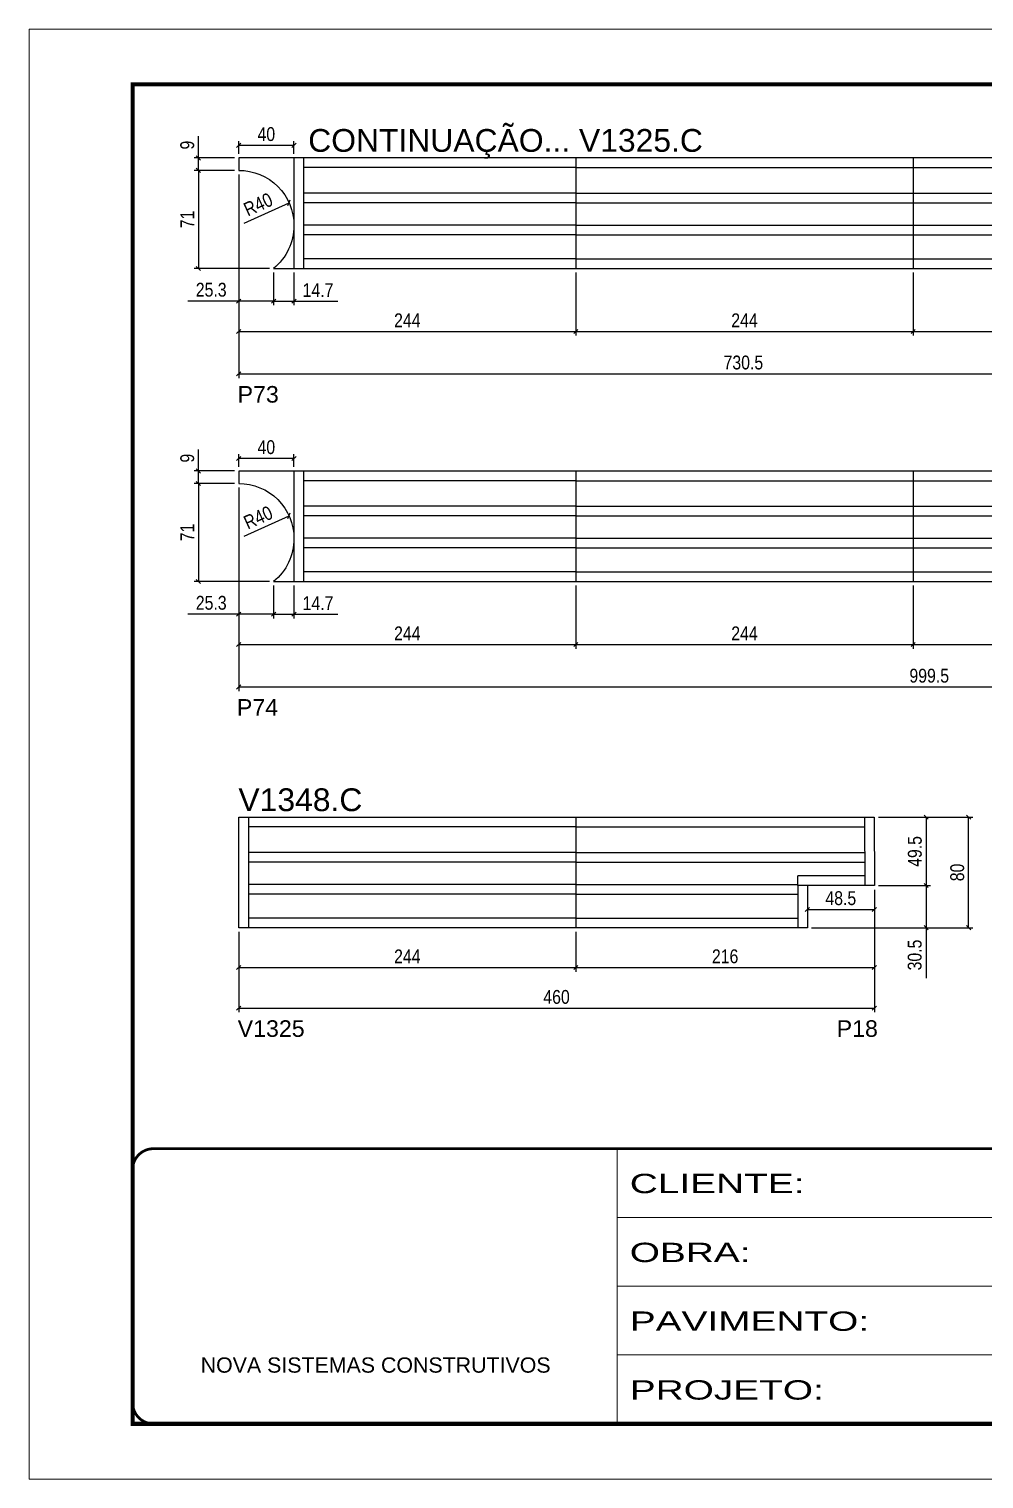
# Model space of a CAD drawing. Extents: x -4041 to 8212, y 239 to 4735.
# Drawn here: x 3557 to 4248, y 1388 to 2438 of the extents above; entities that cross this region are included whole.
import ezdxf

# ---------------------------------------------------------------- set-up
doc = ezdxf.new("R2010")
doc.units = 0
doc.linetypes.add('CONTINUO', pattern=[0])
doc.linetypes.add('DASHED', pattern=[0.75, 0.5, -0.25])
for name, color, linetype in [('5', 5, 'Continuous'), ('COTA', 241, 'Continuous'), ('NOMENCLATURA', 7, 'Continuous'), ('Painéis', 200, 'Continuous'), ('SARR_2.2x7', 40, 'Continuous')]:
    doc.layers.add(name, color=color, linetype=linetype)
doc.layers.add('Folhas', color=255, linetype='Continuous', lineweight=9)
doc.layers.add('SARRAFO DE PRESSAO', color=251, linetype='DASHED', lineweight=9)
doc.styles.add('ARIAL', font='arial.ttf')
doc.styles.add('COTA TECNICA', font='techl___.ttf', dxfattribs={"height": 10})
doc.styles.get("Standard").update_dxf_attribs({"font": 'arial.ttf'})
doc.styles.add('Tecnologia', font='')
doc.styles.get('Tecnologia').set_extended_font_data('Forgotten Futurist')
doc.dimstyles.new('PAINEL', dxfattribs={"dimtxt": 10, "dimasz": 3, "dimexe": 3, "dimexo": 3, "dimgap": 3, "dimtad": 1, "dimdec": 1, "dimzin": 12, "dimdsep": 46, "dimtxsty": 'COTA TECNICA', "dimblk1": 'OBLIQUE', "dimblk2": 'OBLIQUE', "dimsah": 1, "dimcen": 0.9, "dimclrd": 4, "dimclre": 4, "dimclrt": 240, "dimadec": 1, "dimazin": 3, "dimtfac": 1, "dimtdec": 1, "dimtmove": 0, "dimatfit": 3, "dimfxl": 1, "dimtolj": 1, "dimtzin": 12, "dimarcsym": 0})

# ---------------------------------------------------------------- blocks, each defined once
blk = doc.blocks.new('9999999999')
at = {"color": 30, "linetype": 'CONTINUO'}
for p, q in [((98564.6, 34230.2), (98564.6, 34429.4)), ((98564.6, 34379.6), (99584, 34379.6)), ((98564.6, 34329.8), (99488, 34329.8)), ((98564.6, 34280), (99488, 34280))]:
    blk.add_line(p, q, dxfattribs=at)
at = {"color": 30, "linetype": 'CONTINUO', "const_width": 2}
blk.add_lwpolyline([(99584, 34230.2), (99584, 34414.4, 0.414214), (99569, 34429.4), (98229, 34429.4, 0.414214), (98214, 34414.4), (98214, 34245.2, 0.414214), (98229, 34230.2), (99584, 34230.2)], format="xyb", dxfattribs=at)
at = {"layer": 'Folhas'}
blk.add_lwpolyline([(98139, 34190.2), (99624, 34190.2), (99624, 35240.2), (98139, 35240.2)], close=True, dxfattribs=at)
at = {"layer": 'Folhas', "color": 30, "const_width": 3}
blk.add_lwpolyline([(98214, 34230.2), (99584, 34230.2), (99584, 35200.2), (98214, 35200.2)], close=True, dxfattribs=at)
at = {"color": 7, "linetype": 'Continuous', "ltscale": 5, "style": 'ARIAL'}
blk.add_text('NOVA SISTEMAS CONSTRUTIVOS', height=11.059, dxfattribs=at).set_placement((98263.2, 34267.2))
at = {"layer": 'Folhas', "color": 7, "style": 'Tecnologia', "width": 1.5}
for s, p in [('CLIENTE:', (98573.7, 34397.2)), ('OBRA:', (98573.7, 34347.3)), ('PAVIMENTO:', (98573.7, 34297.5)), ('PROJETO:', (98573.7, 34247.7))]:
    blk.add_text(s, height=14, dxfattribs=at).set_placement(p)
blk = doc.blocks.new('_Oblique')
at = {"color": 0, "linetype": 'ByBlock', "lineweight": -2}
blk.add_line((-0.5, -0.5), (0.5, 0.5), dxfattribs=at)
blk = doc.blocks.new('*D305')
at = {"layer": 'COTA', "color": 4, "lineweight": -2, "transparency": 16777216}
for p, q in [((3709, 2347.7), (3709, 2356.8)), ((3749, 2353.8), (3709, 2353.8)), ((3749, 2347.7), (3749, 2356.8))]:
    blk.add_line(p, q, dxfattribs=at)
at = {"layer": 'Defpoints', "color": 0, "transparency": 16777216}
for p in [(3709, 2353.8), (3709, 2344.7), (3749, 2344.7)]:
    blk.add_point(p, dxfattribs=at)
at = {"layer": 'COTA', "color": 4, "lineweight": -2, "transparency": 16777216, "xscale": 3, "yscale": 3, "zscale": 3, "rotation": 180}
blk.add_blockref('_Oblique', (3709, 2353.8), dxfattribs=at)
at = {"layer": 'COTA', "color": 4, "lineweight": -2, "transparency": 16777216, "xscale": 3, "yscale": 3, "zscale": 3}
blk.add_blockref('_Oblique', (3749, 2353.8), dxfattribs=at)
at = {"layer": 'COTA', "color": 240, "transparency": 16777216, "insert": (3729, 2361.9), "char_height": 10, "attachment_point": 5, "style": 'COTA TECNICA'}
blk.add_mtext('\\A1;40', dxfattribs=at)
blk = doc.blocks.new('*D306')
at = {"layer": 'COTA', "color": 4, "lineweight": -2, "transparency": 16777216}
for p, q in [((3709, 2332.7), (3709, 2216)), ((3953, 2261.7), (3953, 2216)), ((3709, 2219), (3953, 2219))]:
    blk.add_line(p, q, dxfattribs=at)
at = {"layer": 'Defpoints', "color": 0, "transparency": 16777216}
for p in [(3709, 2335.7), (3953, 2264.7), (3953, 2219)]:
    blk.add_point(p, dxfattribs=at)
at = {"layer": 'COTA', "color": 4, "lineweight": -2, "transparency": 16777216, "xscale": 3, "yscale": 3, "zscale": 3, "rotation": 180}
blk.add_blockref('_Oblique', (3709, 2219), dxfattribs=at)
at = {"layer": 'COTA', "color": 4, "lineweight": -2, "transparency": 16777216, "xscale": 3, "yscale": 3, "zscale": 3}
blk.add_blockref('_Oblique', (3953, 2219), dxfattribs=at)
at = {"layer": 'COTA', "color": 240, "transparency": 16777216, "insert": (3831, 2227.1), "char_height": 10, "attachment_point": 5, "style": 'COTA TECNICA'}
blk.add_mtext('\\A1;244', dxfattribs=at)
blk = doc.blocks.new('*D307')
at = {"layer": 'COTA', "color": 4, "lineweight": -2, "transparency": 16777216}
for p, q in [((3953, 2261.7), (3953, 2216)), ((4197, 2261.7), (4197, 2216)), ((3953, 2219), (4197, 2219))]:
    blk.add_line(p, q, dxfattribs=at)
at = {"layer": 'Defpoints', "color": 0, "transparency": 16777216}
for p in [(3953, 2264.7), (4197, 2264.7), (4197, 2219)]:
    blk.add_point(p, dxfattribs=at)
at = {"layer": 'COTA', "color": 4, "lineweight": -2, "transparency": 16777216, "xscale": 3, "yscale": 3, "zscale": 3, "rotation": 180}
blk.add_blockref('_Oblique', (3953, 2219), dxfattribs=at)
at = {"layer": 'COTA', "color": 4, "lineweight": -2, "transparency": 16777216, "xscale": 3, "yscale": 3, "zscale": 3}
blk.add_blockref('_Oblique', (4197, 2219), dxfattribs=at)
at = {"layer": 'COTA', "color": 240, "transparency": 16777216, "insert": (4075, 2227.1), "char_height": 10, "attachment_point": 5, "style": 'COTA TECNICA'}
blk.add_mtext('\\A1;244', dxfattribs=at)
blk = doc.blocks.new('*D308')
at = {"layer": 'COTA', "color": 4, "lineweight": -2, "transparency": 16777216}
for p, q in [((4439.5, 2332.7), (4439.5, 2216)), ((4197, 2261.7), (4197, 2216)), ((4197, 2219), (4439.5, 2219))]:
    blk.add_line(p, q, dxfattribs=at)
at = {"layer": 'Defpoints', "color": 0, "transparency": 16777216}
for p in [(4439.5, 2335.7), (4197, 2264.7), (4439.5, 2219)]:
    blk.add_point(p, dxfattribs=at)
at = {"layer": 'COTA', "color": 4, "lineweight": -2, "transparency": 16777216, "xscale": 3, "yscale": 3, "zscale": 3, "rotation": 180}
blk.add_blockref('_Oblique', (4197, 2219), dxfattribs=at)
at = {"layer": 'COTA', "color": 4, "lineweight": -2, "transparency": 16777216, "xscale": 3, "yscale": 3, "zscale": 3}
blk.add_blockref('_Oblique', (4439.5, 2219), dxfattribs=at)
at = {"layer": 'COTA', "color": 240, "transparency": 16777216, "insert": (4318.2, 2227.1), "char_height": 10, "attachment_point": 5, "style": 'COTA TECNICA'}
blk.add_mtext('\\A1;242.5', dxfattribs=at)
blk = doc.blocks.new('*D309')
at = {"layer": 'COTA', "color": 4, "lineweight": -2, "transparency": 16777216}
for p, q in [((3709, 2332.7), (3709, 2185.3)), ((4439.5, 2332.7), (4439.5, 2185.3)), ((3709, 2188.3), (4439.5, 2188.3))]:
    blk.add_line(p, q, dxfattribs=at)
at = {"layer": 'Defpoints', "color": 0, "transparency": 16777216}
for p in [(3709, 2335.7), (4439.5, 2335.7), (4439.5, 2188.3)]:
    blk.add_point(p, dxfattribs=at)
at = {"layer": 'COTA', "color": 4, "lineweight": -2, "transparency": 16777216, "xscale": 3, "yscale": 3, "zscale": 3, "rotation": 180}
blk.add_blockref('_Oblique', (3709, 2188.3), dxfattribs=at)
at = {"layer": 'COTA', "color": 4, "lineweight": -2, "transparency": 16777216, "xscale": 3, "yscale": 3, "zscale": 3}
blk.add_blockref('_Oblique', (4439.5, 2188.3), dxfattribs=at)
at = {"layer": 'COTA', "color": 240, "transparency": 16777216, "insert": (4074.2, 2196.5), "char_height": 10, "attachment_point": 5, "style": 'COTA TECNICA'}
blk.add_mtext('\\A1;730.5', dxfattribs=at)
blk = doc.blocks.new('*D310')
at = {"layer": 'COTA', "color": 4, "lineweight": -2, "transparency": 16777216}
for p, q in [((3679.8, 2344.7), (3679.8, 2360.4)), ((3706, 2344.7), (3676.8, 2344.7)), ((3679.8, 2335.7), (3679.8, 2344.7)), ((3706, 2335.7), (3676.8, 2335.7))]:
    blk.add_line(p, q, dxfattribs=at)
at = {"layer": 'Defpoints', "color": 0, "transparency": 16777216}
for p in [(3679.8, 2344.7), (3709, 2344.7), (3709, 2335.7)]:
    blk.add_point(p, dxfattribs=at)
at = {"layer": 'COTA', "color": 4, "lineweight": -2, "transparency": 16777216, "xscale": 3, "yscale": 3, "zscale": 3}
for p, rotation in [((3679.8, 2344.7), 90), ((3679.8, 2335.7), 270)]:
    blk.add_blockref('_Oblique', p, dxfattribs=dict(at, rotation=rotation))
at = {"layer": 'COTA', "color": 240, "transparency": 16777216, "insert": (3671.8, 2354), "char_height": 10, "attachment_point": 5, "rotation": 90, "style": 'COTA TECNICA'}
blk.add_mtext('\\A1;9', dxfattribs=at)
blk = doc.blocks.new('*D311')
at = {"layer": 'COTA', "color": 4, "lineweight": -2, "transparency": 16777216}
for p, q in [((3706, 2335.7), (3676.8, 2335.7)), ((3679.8, 2335.7), (3679.8, 2264.7)), ((3731.3, 2264.7), (3676.8, 2264.7))]:
    blk.add_line(p, q, dxfattribs=at)
at = {"layer": 'Defpoints', "color": 0, "transparency": 16777216}
for p in [(3709, 2335.7), (3679.8, 2264.7), (3734.3, 2264.7)]:
    blk.add_point(p, dxfattribs=at)
at = {"layer": 'COTA', "color": 4, "lineweight": -2, "transparency": 16777216, "xscale": 3, "yscale": 3, "zscale": 3}
for p, rotation in [((3679.8, 2335.7), 90), ((3679.8, 2264.7), 270)]:
    blk.add_blockref('_Oblique', p, dxfattribs=dict(at, rotation=rotation))
at = {"layer": 'COTA', "color": 240, "transparency": 16777216, "insert": (3671.8, 2300.2), "char_height": 10, "attachment_point": 5, "rotation": 90, "style": 'COTA TECNICA'}
blk.add_mtext('\\A1;71', dxfattribs=at)
blk = doc.blocks.new('*D312')
at = {"layer": 'COTA', "color": 4, "lineweight": -2, "transparency": 16777216}
blk.add_line((3713, 2297.5), (3745.4, 2312.3), dxfattribs=at)
at = {"layer": 'Defpoints', "color": 0, "transparency": 16777216}
for p in [(3745.4, 2312.3), (3709, 2295.7)]:
    blk.add_point(p, dxfattribs=at)
at = {"layer": 'COTA', "color": 4, "lineweight": -2, "transparency": 16777216, "xscale": 3, "yscale": 3, "zscale": 3, "rotation": 24.51304986994682}
blk.add_blockref('_Oblique', (3745.4, 2312.3), dxfattribs=at)
at = {"layer": 'COTA', "color": 240, "transparency": 16777216, "insert": (3723.1, 2311), "char_height": 10, "attachment_point": 5, "rotation": 24.513, "style": 'COTA TECNICA'}
blk.add_mtext('\\A1;R40', dxfattribs=at)
blk = doc.blocks.new('*D318')
at = {"layer": 'COTA', "color": 4, "lineweight": -2, "transparency": 16777216}
for p, q in [((3709, 2332.7), (3709, 2238)), ((3734.3, 2261.7), (3734.3, 2238)), ((3709, 2241), (3672.3, 2241)), ((3734.3, 2241), (3709, 2241))]:
    blk.add_line(p, q, dxfattribs=at)
at = {"layer": 'Defpoints', "color": 0, "transparency": 16777216}
for p in [(3709, 2335.7), (3734.3, 2264.7), (3709, 2241)]:
    blk.add_point(p, dxfattribs=at)
at = {"layer": 'COTA', "color": 4, "lineweight": -2, "transparency": 16777216, "xscale": 3, "yscale": 3, "zscale": 3, "rotation": 180}
blk.add_blockref('_Oblique', (3709, 2241), dxfattribs=at)
at = {"layer": 'COTA', "color": 4, "lineweight": -2, "transparency": 16777216, "xscale": 3, "yscale": 3, "zscale": 3}
blk.add_blockref('_Oblique', (3734.3, 2241), dxfattribs=at)
at = {"layer": 'COTA', "color": 240, "transparency": 16777216, "insert": (3689.1, 2249.2), "char_height": 10, "attachment_point": 5, "style": 'COTA TECNICA'}
blk.add_mtext('\\A1;25.3', dxfattribs=at)
blk = doc.blocks.new('*D319')
at = {"layer": 'COTA', "color": 4, "lineweight": -2, "transparency": 16777216}
for p, q in [((3734.3, 2261.7), (3734.3, 2238)), ((3749, 2261.7), (3749, 2238)), ((3734.3, 2241), (3749, 2241)), ((3749, 2241), (3780.8, 2241))]:
    blk.add_line(p, q, dxfattribs=at)
at = {"layer": 'Defpoints', "color": 0, "transparency": 16777216}
for p in [(3734.3, 2264.7), (3749, 2264.7), (3749, 2241)]:
    blk.add_point(p, dxfattribs=at)
at = {"layer": 'COTA', "color": 4, "lineweight": -2, "transparency": 16777216, "xscale": 3, "yscale": 3, "zscale": 3, "rotation": 180}
blk.add_blockref('_Oblique', (3734.3, 2241), dxfattribs=at)
at = {"layer": 'COTA', "color": 4, "lineweight": -2, "transparency": 16777216, "xscale": 3, "yscale": 3, "zscale": 3}
blk.add_blockref('_Oblique', (3749, 2241), dxfattribs=at)
at = {"layer": 'COTA', "color": 240, "transparency": 16777216, "insert": (3766.4, 2249), "char_height": 10, "attachment_point": 5, "style": 'COTA TECNICA'}
blk.add_mtext('\\A1;14.7', dxfattribs=at)
blk = doc.blocks.new('*D322')
at = {"layer": 'COTA', "color": 4, "lineweight": -2, "transparency": 16777216}
for p, q in [((3709, 2121), (3709, 2130.1)), ((3749, 2127.1), (3709, 2127.1)), ((3749, 2121), (3749, 2130.1))]:
    blk.add_line(p, q, dxfattribs=at)
at = {"layer": 'Defpoints', "color": 0, "transparency": 16777216}
for p in [(3709, 2127.1), (3709, 2118), (3749, 2118)]:
    blk.add_point(p, dxfattribs=at)
at = {"layer": 'COTA', "color": 4, "lineweight": -2, "transparency": 16777216, "xscale": 3, "yscale": 3, "zscale": 3, "rotation": 180}
blk.add_blockref('_Oblique', (3709, 2127.1), dxfattribs=at)
at = {"layer": 'COTA', "color": 4, "lineweight": -2, "transparency": 16777216, "xscale": 3, "yscale": 3, "zscale": 3}
blk.add_blockref('_Oblique', (3749, 2127.1), dxfattribs=at)
at = {"layer": 'COTA', "color": 240, "transparency": 16777216, "insert": (3729, 2135.2), "char_height": 10, "attachment_point": 5, "style": 'COTA TECNICA'}
blk.add_mtext('\\A1;40', dxfattribs=at)
blk = doc.blocks.new('*D323')
at = {"layer": 'COTA', "color": 4, "lineweight": -2, "transparency": 16777216}
for p, q in [((3709, 2106), (3709, 1989.3)), ((3953, 2035), (3953, 1989.3)), ((3709, 1992.3), (3953, 1992.3))]:
    blk.add_line(p, q, dxfattribs=at)
at = {"layer": 'Defpoints', "color": 0, "transparency": 16777216}
for p in [(3709, 2109), (3953, 2038), (3953, 1992.3)]:
    blk.add_point(p, dxfattribs=at)
at = {"layer": 'COTA', "color": 4, "lineweight": -2, "transparency": 16777216, "xscale": 3, "yscale": 3, "zscale": 3, "rotation": 180}
blk.add_blockref('_Oblique', (3709, 1992.3), dxfattribs=at)
at = {"layer": 'COTA', "color": 4, "lineweight": -2, "transparency": 16777216, "xscale": 3, "yscale": 3, "zscale": 3}
blk.add_blockref('_Oblique', (3953, 1992.3), dxfattribs=at)
at = {"layer": 'COTA', "color": 240, "transparency": 16777216, "insert": (3831, 2000.4), "char_height": 10, "attachment_point": 5, "style": 'COTA TECNICA'}
blk.add_mtext('\\A1;244', dxfattribs=at)
blk = doc.blocks.new('*D324')
at = {"layer": 'COTA', "color": 4, "lineweight": -2, "transparency": 16777216}
for p, q in [((3953, 2035), (3953, 1989.3)), ((4197, 2035), (4197, 1989.3)), ((3953, 1992.3), (4197, 1992.3))]:
    blk.add_line(p, q, dxfattribs=at)
at = {"layer": 'Defpoints', "color": 0, "transparency": 16777216}
for p in [(3953, 2038), (4197, 2038), (4197, 1992.3)]:
    blk.add_point(p, dxfattribs=at)
at = {"layer": 'COTA', "color": 4, "lineweight": -2, "transparency": 16777216, "xscale": 3, "yscale": 3, "zscale": 3, "rotation": 180}
blk.add_blockref('_Oblique', (3953, 1992.3), dxfattribs=at)
at = {"layer": 'COTA', "color": 4, "lineweight": -2, "transparency": 16777216, "xscale": 3, "yscale": 3, "zscale": 3}
blk.add_blockref('_Oblique', (4197, 1992.3), dxfattribs=at)
at = {"layer": 'COTA', "color": 240, "transparency": 16777216, "insert": (4075, 2000.4), "char_height": 10, "attachment_point": 5, "style": 'COTA TECNICA'}
blk.add_mtext('\\A1;244', dxfattribs=at)
blk = doc.blocks.new('*D325')
at = {"layer": 'COTA', "color": 4, "lineweight": -2, "transparency": 16777216}
for p, q in [((3709, 2106), (3709, 1958.6)), ((4708.5, 2035), (4708.5, 1958.6)), ((3709, 1961.6), (4708.5, 1961.6))]:
    blk.add_line(p, q, dxfattribs=at)
at = {"layer": 'Defpoints', "color": 0, "transparency": 16777216}
for p in [(3709, 2109), (4708.5, 2038), (4708.5, 1961.6)]:
    blk.add_point(p, dxfattribs=at)
at = {"layer": 'COTA', "color": 4, "lineweight": -2, "transparency": 16777216, "xscale": 3, "yscale": 3, "zscale": 3, "rotation": 180}
blk.add_blockref('_Oblique', (3709, 1961.6), dxfattribs=at)
at = {"layer": 'COTA', "color": 4, "lineweight": -2, "transparency": 16777216, "xscale": 3, "yscale": 3, "zscale": 3}
blk.add_blockref('_Oblique', (4708.5, 1961.6), dxfattribs=at)
at = {"layer": 'COTA', "color": 240, "transparency": 16777216, "insert": (4208.7, 1969.7), "char_height": 10, "attachment_point": 5, "style": 'COTA TECNICA'}
blk.add_mtext('\\A1;999.5', dxfattribs=at)
blk = doc.blocks.new('*D326')
at = {"layer": 'COTA', "color": 4, "lineweight": -2, "transparency": 16777216}
for p, q in [((3709, 2106), (3709, 2011.3)), ((3734.3, 2035), (3734.3, 2011.3)), ((3709, 2014.3), (3672.3, 2014.3)), ((3734.3, 2014.3), (3709, 2014.3))]:
    blk.add_line(p, q, dxfattribs=at)
at = {"layer": 'Defpoints', "color": 0, "transparency": 16777216}
for p in [(3709, 2109), (3734.3, 2038), (3709, 2014.3)]:
    blk.add_point(p, dxfattribs=at)
at = {"layer": 'COTA', "color": 4, "lineweight": -2, "transparency": 16777216, "xscale": 3, "yscale": 3, "zscale": 3, "rotation": 180}
blk.add_blockref('_Oblique', (3709, 2014.3), dxfattribs=at)
at = {"layer": 'COTA', "color": 4, "lineweight": -2, "transparency": 16777216, "xscale": 3, "yscale": 3, "zscale": 3}
blk.add_blockref('_Oblique', (3734.3, 2014.3), dxfattribs=at)
at = {"layer": 'COTA', "color": 240, "transparency": 16777216, "insert": (3689.1, 2022.5), "char_height": 10, "attachment_point": 5, "style": 'COTA TECNICA'}
blk.add_mtext('\\A1;25.3', dxfattribs=at)
blk = doc.blocks.new('*D327')
at = {"layer": 'COTA', "color": 4, "lineweight": -2, "transparency": 16777216}
for p, q in [((3734.3, 2035), (3734.3, 2011.3)), ((3749, 2035), (3749, 2011.3)), ((3734.3, 2014.3), (3749, 2014.3)), ((3749, 2014.3), (3780.8, 2014.3))]:
    blk.add_line(p, q, dxfattribs=at)
at = {"layer": 'Defpoints', "color": 0, "transparency": 16777216}
for p in [(3734.3, 2038), (3749, 2038), (3749, 2014.3)]:
    blk.add_point(p, dxfattribs=at)
at = {"layer": 'COTA', "color": 4, "lineweight": -2, "transparency": 16777216, "xscale": 3, "yscale": 3, "zscale": 3, "rotation": 180}
blk.add_blockref('_Oblique', (3734.3, 2014.3), dxfattribs=at)
at = {"layer": 'COTA', "color": 4, "lineweight": -2, "transparency": 16777216, "xscale": 3, "yscale": 3, "zscale": 3}
blk.add_blockref('_Oblique', (3749, 2014.3), dxfattribs=at)
at = {"layer": 'COTA', "color": 240, "transparency": 16777216, "insert": (3766.4, 2022.3), "char_height": 10, "attachment_point": 5, "style": 'COTA TECNICA'}
blk.add_mtext('\\A1;14.7', dxfattribs=at)
blk = doc.blocks.new('*D328')
at = {"layer": 'COTA', "color": 4, "lineweight": -2, "transparency": 16777216}
for p, q in [((4197, 2035), (4197, 1989.3)), ((4441, 2035), (4441, 1989.3)), ((4197, 1992.3), (4441, 1992.3))]:
    blk.add_line(p, q, dxfattribs=at)
at = {"layer": 'Defpoints', "color": 0, "transparency": 16777216}
for p in [(4197, 2038), (4441, 2038), (4441, 1992.3)]:
    blk.add_point(p, dxfattribs=at)
at = {"layer": 'COTA', "color": 4, "lineweight": -2, "transparency": 16777216, "xscale": 3, "yscale": 3, "zscale": 3, "rotation": 180}
blk.add_blockref('_Oblique', (4197, 1992.3), dxfattribs=at)
at = {"layer": 'COTA', "color": 4, "lineweight": -2, "transparency": 16777216, "xscale": 3, "yscale": 3, "zscale": 3}
blk.add_blockref('_Oblique', (4441, 1992.3), dxfattribs=at)
at = {"layer": 'COTA', "color": 240, "transparency": 16777216, "insert": (4319, 2000.4), "char_height": 10, "attachment_point": 5, "style": 'COTA TECNICA'}
blk.add_mtext('\\A1;244', dxfattribs=at)
blk = doc.blocks.new('*D334')
at = {"layer": 'COTA', "color": 4, "lineweight": -2, "transparency": 16777216}
for p, q in [((3679.8, 2118), (3679.8, 2133.6)), ((3706, 2118), (3676.8, 2118)), ((3679.8, 2109), (3679.8, 2118)), ((3706, 2109), (3676.8, 2109))]:
    blk.add_line(p, q, dxfattribs=at)
at = {"layer": 'Defpoints', "color": 0, "transparency": 16777216}
for p in [(3679.8, 2118), (3709, 2118), (3709, 2109)]:
    blk.add_point(p, dxfattribs=at)
at = {"layer": 'COTA', "color": 4, "lineweight": -2, "transparency": 16777216, "xscale": 3, "yscale": 3, "zscale": 3}
for p, rotation in [((3679.8, 2118), 90), ((3679.8, 2109), 270)]:
    blk.add_blockref('_Oblique', p, dxfattribs=dict(at, rotation=rotation))
at = {"layer": 'COTA', "color": 240, "transparency": 16777216, "insert": (3671.8, 2127.3), "char_height": 10, "attachment_point": 5, "rotation": 90, "style": 'COTA TECNICA'}
blk.add_mtext('\\A1;9', dxfattribs=at)
blk = doc.blocks.new('*D332')
at = {"layer": 'COTA', "color": 4, "lineweight": -2, "transparency": 16777216}
for p, q in [((3706, 2109), (3676.8, 2109)), ((3679.8, 2109), (3679.8, 2038)), ((3731.3, 2038), (3676.8, 2038))]:
    blk.add_line(p, q, dxfattribs=at)
at = {"layer": 'Defpoints', "color": 0, "transparency": 16777216}
for p in [(3709, 2109), (3679.8, 2038), (3734.3, 2038)]:
    blk.add_point(p, dxfattribs=at)
at = {"layer": 'COTA', "color": 4, "lineweight": -2, "transparency": 16777216, "xscale": 3, "yscale": 3, "zscale": 3}
for p, rotation in [((3679.8, 2109), 90), ((3679.8, 2038), 270)]:
    blk.add_blockref('_Oblique', p, dxfattribs=dict(at, rotation=rotation))
at = {"layer": 'COTA', "color": 240, "transparency": 16777216, "insert": (3671.8, 2073.5), "char_height": 10, "attachment_point": 5, "rotation": 90, "style": 'COTA TECNICA'}
blk.add_mtext('\\A1;71', dxfattribs=at)
blk = doc.blocks.new('*D333')
at = {"layer": 'COTA', "color": 4, "lineweight": -2, "transparency": 16777216}
blk.add_line((3713, 2070.8), (3745.4, 2085.6), dxfattribs=at)
at = {"layer": 'Defpoints', "color": 0, "transparency": 16777216}
for p in [(3745.4, 2085.6), (3709, 2069)]:
    blk.add_point(p, dxfattribs=at)
at = {"layer": 'COTA', "color": 4, "lineweight": -2, "transparency": 16777216, "xscale": 3, "yscale": 3, "zscale": 3, "rotation": 24.51304986994682}
blk.add_blockref('_Oblique', (3745.4, 2085.6), dxfattribs=at)
at = {"layer": 'COTA', "color": 240, "transparency": 16777216, "insert": (3723.1, 2084.3), "char_height": 10, "attachment_point": 5, "rotation": 24.513, "style": 'COTA TECNICA'}
blk.add_mtext('\\A1;R40', dxfattribs=at)
blk = doc.blocks.new('*D341')
at = {"layer": 'COTA', "color": 4, "lineweight": -2, "transparency": 16777216}
for p, q in [((4171.9, 1867.3), (4240.2, 1867.3)), ((4237.2, 1787.3), (4237.2, 1867.3)), ((4123.5, 1787.3), (4240.2, 1787.3))]:
    blk.add_line(p, q, dxfattribs=at)
at = {"layer": 'Defpoints', "color": 0, "transparency": 16777216}
for p in [(4168.9, 1867.3), (4237.2, 1867.3), (4120.5, 1787.3)]:
    blk.add_point(p, dxfattribs=at)
at = {"layer": 'COTA', "color": 4, "lineweight": -2, "transparency": 16777216, "xscale": 3, "yscale": 3, "zscale": 3}
for p, rotation in [((4237.2, 1867.3), 90), ((4237.2, 1787.3), 270)]:
    blk.add_blockref('_Oblique', p, dxfattribs=dict(at, rotation=rotation))
at = {"layer": 'COTA', "color": 240, "transparency": 16777216, "insert": (4229, 1827.3), "char_height": 10, "attachment_point": 5, "rotation": 90, "style": 'COTA TECNICA'}
blk.add_mtext('\\A1;80', dxfattribs=at)
blk = doc.blocks.new('*D342')
at = {"layer": 'COTA', "color": 4, "lineweight": -2, "transparency": 16777216}
for p, q in [((4169, 1814.8), (4169, 1726)), ((3709, 1784.3), (3709, 1726)), ((3709, 1729), (4169, 1729))]:
    blk.add_line(p, q, dxfattribs=at)
at = {"layer": 'Defpoints', "color": 0, "transparency": 16777216}
for p in [(4169, 1817.8), (3709, 1787.3), (4169, 1729)]:
    blk.add_point(p, dxfattribs=at)
at = {"layer": 'COTA', "color": 4, "lineweight": -2, "transparency": 16777216, "xscale": 3, "yscale": 3, "zscale": 3, "rotation": 180}
blk.add_blockref('_Oblique', (3709, 1729), dxfattribs=at)
at = {"layer": 'COTA', "color": 4, "lineweight": -2, "transparency": 16777216, "xscale": 3, "yscale": 3, "zscale": 3}
blk.add_blockref('_Oblique', (4169, 1729), dxfattribs=at)
at = {"layer": 'COTA', "color": 240, "transparency": 16777216, "insert": (3939, 1737.1), "char_height": 10, "attachment_point": 5, "style": 'COTA TECNICA'}
blk.add_mtext('\\A1;460', dxfattribs=at)
blk = doc.blocks.new('*D343')
at = {"layer": 'COTA', "color": 4, "lineweight": -2, "transparency": 16777216}
for p, q in [((3709, 1784.3), (3709, 1755.4)), ((3953, 1784.3), (3953, 1755.4)), ((3709, 1758.4), (3953, 1758.4))]:
    blk.add_line(p, q, dxfattribs=at)
at = {"layer": 'Defpoints', "color": 0, "transparency": 16777216}
for p in [(3709, 1787.3), (3953, 1787.3), (3953, 1758.4)]:
    blk.add_point(p, dxfattribs=at)
at = {"layer": 'COTA', "color": 4, "lineweight": -2, "transparency": 16777216, "xscale": 3, "yscale": 3, "zscale": 3, "rotation": 180}
blk.add_blockref('_Oblique', (3709, 1758.4), dxfattribs=at)
at = {"layer": 'COTA', "color": 4, "lineweight": -2, "transparency": 16777216, "xscale": 3, "yscale": 3, "zscale": 3}
blk.add_blockref('_Oblique', (3953, 1758.4), dxfattribs=at)
at = {"layer": 'COTA', "color": 240, "transparency": 16777216, "insert": (3831, 1766.5), "char_height": 10, "attachment_point": 5, "style": 'COTA TECNICA'}
blk.add_mtext('\\A1;244', dxfattribs=at)
blk = doc.blocks.new('*D344')
at = {"layer": 'COTA', "color": 4, "lineweight": -2, "transparency": 16777216}
for p, q in [((4169, 1814.8), (4169, 1755.4)), ((3953, 1784.3), (3953, 1755.4)), ((3953, 1758.4), (4169, 1758.4))]:
    blk.add_line(p, q, dxfattribs=at)
at = {"layer": 'Defpoints', "color": 0, "transparency": 16777216}
for p in [(4169, 1817.8), (3953, 1787.3), (4169, 1758.4)]:
    blk.add_point(p, dxfattribs=at)
at = {"layer": 'COTA', "color": 4, "lineweight": -2, "transparency": 16777216, "xscale": 3, "yscale": 3, "zscale": 3, "rotation": 180}
blk.add_blockref('_Oblique', (3953, 1758.4), dxfattribs=at)
at = {"layer": 'COTA', "color": 4, "lineweight": -2, "transparency": 16777216, "xscale": 3, "yscale": 3, "zscale": 3}
blk.add_blockref('_Oblique', (4169, 1758.4), dxfattribs=at)
at = {"layer": 'COTA', "color": 240, "transparency": 16777216, "insert": (4061, 1766.5), "char_height": 10, "attachment_point": 5, "style": 'COTA TECNICA'}
blk.add_mtext('\\A1;216', dxfattribs=at)
blk = doc.blocks.new('*D345')
at = {"layer": 'COTA', "color": 4, "lineweight": -2, "transparency": 16777216}
for p, q in [((4171.9, 1867.3), (4209.5, 1867.3)), ((4206.5, 1867.3), (4206.5, 1817.8)), ((4172, 1817.8), (4209.5, 1817.8))]:
    blk.add_line(p, q, dxfattribs=at)
at = {"layer": 'Defpoints', "color": 0, "transparency": 16777216}
for p in [(4168.9, 1867.3), (4169, 1817.8), (4206.5, 1817.8)]:
    blk.add_point(p, dxfattribs=at)
at = {"layer": 'COTA', "color": 4, "lineweight": -2, "transparency": 16777216, "xscale": 3, "yscale": 3, "zscale": 3}
for p, rotation in [((4206.5, 1867.3), 90), ((4206.5, 1817.8), 270)]:
    blk.add_blockref('_Oblique', p, dxfattribs=dict(at, rotation=rotation))
at = {"layer": 'COTA', "color": 240, "transparency": 16777216, "insert": (4198.3, 1842.5), "char_height": 10, "attachment_point": 5, "rotation": 90, "style": 'COTA TECNICA'}
blk.add_mtext('\\A1;49.5', dxfattribs=at)
blk = doc.blocks.new('*D346')
at = {"layer": 'COTA', "color": 4, "lineweight": -2, "transparency": 16777216}
for p, q in [((4172, 1817.8), (4209.5, 1817.8)), ((4206.5, 1817.8), (4206.5, 1787.3)), ((4123.5, 1787.3), (4209.5, 1787.3)), ((4206.5, 1787.3), (4206.5, 1750.7))]:
    blk.add_line(p, q, dxfattribs=at)
at = {"layer": 'Defpoints', "color": 0, "transparency": 16777216}
for p in [(4169, 1817.8), (4120.5, 1787.3), (4206.5, 1787.3)]:
    blk.add_point(p, dxfattribs=at)
at = {"layer": 'COTA', "color": 4, "lineweight": -2, "transparency": 16777216, "xscale": 3, "yscale": 3, "zscale": 3}
for p, rotation in [((4206.5, 1817.8), 90), ((4206.5, 1787.3), 270)]:
    blk.add_blockref('_Oblique', p, dxfattribs=dict(at, rotation=rotation))
at = {"layer": 'COTA', "color": 240, "transparency": 16777216, "insert": (4198.2, 1767.5), "char_height": 10, "attachment_point": 5, "rotation": 90, "style": 'COTA TECNICA'}
blk.add_mtext('\\A1;30.5', dxfattribs=at)
blk = doc.blocks.new('*D347')
at = {"layer": 'COTA', "color": 4, "lineweight": -2, "transparency": 16777216}
for p, q in [((4120.5, 1814.8), (4120.5, 1797.4)), ((4169, 1814.8), (4169, 1797.4)), ((4120.5, 1800.4), (4169, 1800.4))]:
    blk.add_line(p, q, dxfattribs=at)
at = {"layer": 'Defpoints', "color": 0, "transparency": 16777216}
for p in [(4120.5, 1817.8), (4169, 1817.8), (4169, 1800.4)]:
    blk.add_point(p, dxfattribs=at)
at = {"layer": 'COTA', "color": 4, "lineweight": -2, "transparency": 16777216, "xscale": 3, "yscale": 3, "zscale": 3, "rotation": 180}
blk.add_blockref('_Oblique', (4120.5, 1800.4), dxfattribs=at)
at = {"layer": 'COTA', "color": 4, "lineweight": -2, "transparency": 16777216, "xscale": 3, "yscale": 3, "zscale": 3}
blk.add_blockref('_Oblique', (4169, 1800.4), dxfattribs=at)
at = {"layer": 'COTA', "color": 240, "transparency": 16777216, "insert": (4144.7, 1808.6), "char_height": 10, "attachment_point": 5, "style": 'COTA TECNICA'}
blk.add_mtext('\\A1;48.5', dxfattribs=at)

msp = doc.modelspace()

# ---------------------------------------------------------------- linework, layer by layer
at = {"layer": 'COTA'}
for p, q in [((4113.49, 1817.76), (4113.49, 1824.76)), ((4120.49, 1817.76), (4113.49, 1817.76))]:
    msp.add_line(p, q, dxfattribs=at)
at = {"layer": 'Painéis'}
for p, q in [((3952.99, 2344.69), (3952.99, 2264.69)), ((4196.99, 2344.69), (4196.99, 2264.69)), ((3952.99, 2117.97), (3952.99, 2037.97)), ((4196.99, 2117.97), (4196.99, 2037.97)), ((3708.99, 1787.26), (3708.99, 1867.26)), ((3708.99, 1867.26), (4168.89, 1867.26)), ((3952.99, 1867.26), (3952.99, 1787.26)), ((4168.89, 1867.26), (4168.99, 1817.76)), ((4168.99, 1817.76), (4120.49, 1817.76)), ((4120.49, 1817.76), (4120.49, 1787.26)), ((4120.49, 1787.26), (3708.99, 1787.26))]:
    msp.add_line(p, q, dxfattribs=at)
for points in [[(4439.49, 2335.69), (4439.49, 2344.69), (3708.99, 2344.69), (3708.99, 2335.69, -0.4142136), (3748.99, 2295.69, -0.2253828), (3734.27, 2264.69), (4414.22, 2264.69, -0.2253828), (4399.49, 2295.69, -0.4142136)], [(4708.49, 2117.97), (3708.99, 2117.97), (3708.99, 2108.97, -0.4142136), (3748.99, 2068.97, -0.2253828), (3734.27, 2037.97), (4708.49, 2037.97)]]:
    msp.add_lwpolyline(points, format="xyb", close=True, dxfattribs=at)
at = {"layer": 'SARR_2.2x7', "linetype": 'Continuous'}
for p, q in [((3748.99, 2344.69), (3748.99, 2264.69)), ((3755.99, 2344.69), (3755.99, 2264.69)), ((3952.99, 2337.69), (3755.99, 2337.69)), ((3952.99, 2337.69), (4196.99, 2337.69)), ((4196.99, 2337.69), (4392.49, 2337.69)), ((3952.99, 2319.19), (3755.99, 2319.19)), ((3952.99, 2312.19), (3755.99, 2312.19)), ((3952.99, 2319.19), (4196.99, 2319.19)), ((3952.99, 2312.19), (4196.99, 2312.19)), ((4196.99, 2319.19), (4392.49, 2319.19)), ((4196.99, 2312.19), (4392.49, 2312.19)), ((3952.99, 2296.04), (3755.99, 2296.04)), ((3952.99, 2289.04), (3755.99, 2289.04)), ((3952.99, 2296.04), (4196.99, 2296.04)), ((3952.99, 2289.04), (4196.99, 2289.04)), ((4196.99, 2296.04), (4392.49, 2296.04)), ((4196.99, 2289.04), (4392.49, 2289.04)), ((3952.99, 2271.69), (3755.99, 2271.69)), ((3952.99, 2271.69), (4196.99, 2271.69)), ((4196.99, 2271.69), (4392.49, 2271.69)), ((3748.99, 2117.97), (3748.99, 2037.97)), ((3755.99, 2117.97), (3755.99, 2037.97)), ((3952.99, 2110.97), (3755.99, 2110.97)), ((3952.99, 2110.97), (4196.99, 2110.97)), ((4196.99, 2110.97), (4440.99, 2110.97)), ((3952.99, 2092.46), (3755.99, 2092.46)), ((3952.99, 2092.46), (4196.99, 2092.46)), ((4196.99, 2092.46), (4440.99, 2092.46)), ((3952.99, 2085.46), (3755.99, 2085.46)), ((3952.99, 2085.46), (4196.99, 2085.46)), ((4196.99, 2085.46), (4440.99, 2085.46)), ((3952.99, 2069.31), (3755.99, 2069.31)), ((3952.99, 2069.31), (4196.99, 2069.31)), ((4196.99, 2069.31), (4440.99, 2069.31)), ((3952.99, 2062.31), (3755.99, 2062.31)), ((3952.99, 2062.31), (4196.99, 2062.31)), ((4196.99, 2062.31), (4440.99, 2062.31)), ((3952.99, 2044.97), (3755.99, 2044.97)), ((3952.99, 2044.97), (4196.99, 2044.97)), ((4196.99, 2044.97), (4440.99, 2044.97)), ((3715.99, 1867.26), (3715.99, 1787.26)), ((3952.99, 1860.26), (3715.99, 1860.26)), ((3952.99, 1860.26), (4161.91, 1860.26)), ((4161.89, 1867.26), (4161.99, 1817.76)), ((3952.99, 1841.75), (3715.99, 1841.75)), ((3952.99, 1841.75), (4161.95, 1841.75)), ((3952.99, 1834.75), (3715.99, 1834.75)), ((3952.99, 1834.75), (4161.96, 1834.75)), ((3952.99, 1818.6), (3715.99, 1818.6)), ((3952.99, 1818.6), (4113.49, 1818.6)), ((4161.98, 1824.76), (4113.49, 1824.76)), ((4113.49, 1817.76), (4113.49, 1787.26)), ((3952.99, 1811.6), (3715.99, 1811.6)), ((3952.99, 1811.6), (4113.49, 1811.6)), ((3952.99, 1794.26), (3715.99, 1794.26)), ((3952.99, 1794.26), (4113.49, 1794.26))]:
    msp.add_line(p, q, dxfattribs=at)

# ---------------------------------------------------------------- block references
at = {"layer": 'SARRAFO DE PRESSAO', "color": 6, "linetype": 'ByBlock'}
msp.add_blockref('9999999999', (-94581.71, -32802.14), dxfattribs=at)

# ---------------------------------------------------------------- texts
at = {"layer": '5', "linetype": 'Continuous'}
for s, p in [('P73', (3708.19, 2167.52)), ('P74', (3707.7, 1940.8)), ('V1325', (3708.26, 1708.25)), ('P18', (4141.71, 1708.25))]:
    msp.add_text(s, height=12, rotation=0.00004, dxfattribs=at).set_placement(p)
at = {"layer": 'NOMENCLATURA', "linetype": 'Continuous'}
for s, p in [('CONTINUAÇÃO... V1325.C', (3759.31, 2349.13)), ('V1348.C', (3708.79, 1871.7))]:
    msp.add_text(s, height=16.5, dxfattribs=at).set_placement(p)

# ---------------------------------------------------------------- dimensions: what is measured, and where the dimension line sits
at = {"layer": 'COTA'}
for base, p1, p2, picture, middle in [((3708.99, 2353.82), (3748.99, 2344.69), (3708.99, 2344.69), '*D305', (3728.99, 2361.93)), ((3708.99, 2240.97), (3734.27, 2264.69), (3708.99, 2335.69), '*D318', (3689.14, 2249.19)), ((3952.99, 2219.03), (3708.99, 2335.69), (3952.99, 2264.69), '*D306', (3830.99, 2227.11)), ((4439.49, 2188.28), (3708.99, 2335.69), (4439.49, 2335.69), '*D309', (4074.24, 2196.5)), ((3748.99, 2240.97), (3734.27, 2264.69), (3748.99, 2264.69), '*D319', (3766.39, 2249.05)), ((4196.99, 2219.03), (3952.99, 2264.69), (4196.99, 2264.69), '*D307', (4074.99, 2227.11)), ((3708.99, 2127.1), (3748.99, 2117.97), (3708.99, 2117.97), '*D322', (3728.99, 2135.2)), ((3708.99, 2014.25), (3734.27, 2037.97), (3708.99, 2108.97), '*D326', (3689.14, 2022.47)), ((3952.99, 1992.31), (3708.99, 2108.97), (3952.99, 2037.97), '*D323', (3830.99, 2000.38)), ((4708.49, 1961.56), (3708.99, 2108.97), (4708.49, 2037.97), '*D325', (4208.74, 1969.7)), ((3748.99, 2014.25), (3734.27, 2037.97), (3748.99, 2037.97), '*D327', (3766.39, 2022.32)), ((4196.99, 1992.31), (3952.99, 2037.97), (4196.99, 2037.97), '*D324', (4074.99, 2000.38)), ((4440.99, 1992.31), (4196.99, 2037.97), (4440.99, 2037.97), '*D328', (4318.99, 2000.38)), ((4168.99, 1729.01), (3708.99, 1787.26), (4168.99, 1817.76), '*D342', (3938.99, 1737.11)), ((4168.99, 1800.45), (4120.49, 1817.76), (4168.99, 1817.76), '*D347', (4144.74, 1808.58)), ((3952.99, 1758.41), (3708.99, 1787.26), (3952.99, 1787.26), '*D343', (3830.99, 1766.49))]:
    dim = msp.add_linear_dim(base=base, p1=p1, p2=p2, dimstyle='PAINEL', dxfattribs=at)
    dim.commit()
    dim.dimension.update_dxf_attribs({"geometry": picture, "text_midpoint": middle})
for base, p1, p2, picture, middle in [((3679.85, 2344.69), (3708.99, 2335.69), (3708.99, 2344.69), '*D310', (3671.76, 2354.03)), ((3679.85, 2264.69), (3708.99, 2335.69), (3734.27, 2264.69), '*D311', (3671.77, 2300.19)), ((3679.85, 2117.97), (3708.99, 2108.97), (3708.99, 2117.97), '*D334', (3671.76, 2127.3)), ((3679.85, 2037.97), (3708.99, 2108.97), (3734.27, 2037.97), '*D332', (3671.77, 2073.47)), ((4237.15, 1867.26), (4120.49, 1787.26), (4168.89, 1867.26), '*D341', (4229.03, 1827.26)), ((4206.47, 1817.76), (4168.89, 1867.26), (4168.99, 1817.76), '*D345', (4198.33, 1842.51)), ((4206.47, 1787.26), (4168.99, 1817.76), (4120.49, 1787.26), '*D346', (4198.25, 1767.46))]:
    dim = msp.add_linear_dim(base=base, p1=p1, p2=p2, angle=90, dimstyle='PAINEL', dxfattribs=at)
    dim.commit()
    dim.dimension.update_dxf_attribs({"geometry": picture, "text_midpoint": middle})
for base, p1, p2, picture, middle in [((4439.49, 2219.03), (4196.99, 2264.69), (4439.49, 2335.69), '*D308', (4318.24, 2227.14)), ((4168.99, 1758.41), (3952.99, 1787.26), (4168.99, 1817.76), '*D344', (4060.99, 1766.51))]:
    dim = msp.add_linear_dim(base=base, p1=p1, p2=p2, dimstyle='PAINEL', override={"dimtmove": 1}, dxfattribs=at)
    dim.commit()
    dim.dimension.update_dxf_attribs({"geometry": picture, "text_midpoint": middle})
for center, mpoint, picture, middle in [((3708.99, 2295.69), (3745.39, 2312.29), '*D312', (3726.49, 2303.67)), ((3708.99, 2068.97), (3745.39, 2085.57), '*D333', (3726.49, 2076.95))]:
    dim = msp.add_radius_dim(center=center, mpoint=mpoint, dimstyle='PAINEL', dxfattribs=at)
    dim.commit()
    dim.dimension.update_dxf_attribs({"geometry": picture, "text_midpoint": middle, "dimtype": 164})

doc.saveas('drawing.dxf')
